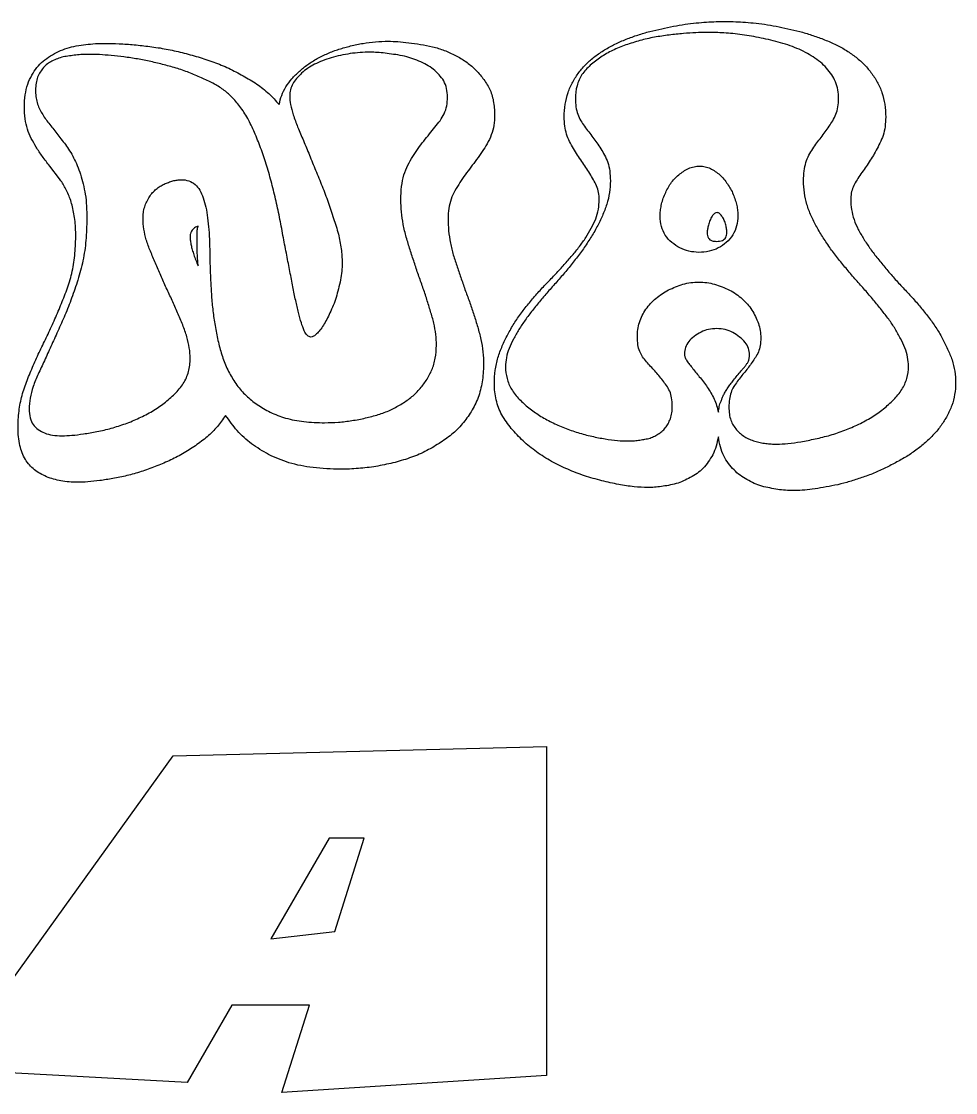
# Model space of a CAD drawing. Extents: x 2 to 748, y 2 to 398.
# Drawn here: x 218.3 to 264.9, y 196.5 to 250 of the extents above; entities that cross this region are included whole.
import ezdxf

# ---------------------------------------------------------------- set-up
doc = ezdxf.new("R2010")
doc.units = 0
doc.layers.add('Capa_1', color=7, linetype='CONTINUOUS')

msp = doc.modelspace()

# ---------------------------------------------------------------- linework, layer by layer
at = {"layer": 'Capa_1', "color": 7}
for p, q in [((220.15244, 242.131307), (219.67662, 242.75706)), ((247.658339, 242.027015), (247.658339, 242.027015)), ((247.10321, 241.088387), (247.10321, 241.088387)), ((221.527032, 240.123684), (221.527032, 240.123684)), ((220.971908, 239.237204), (220.971908, 239.237204)), ((226.681753, 239.211129), (226.681753, 239.211129)), ((252.971668, 239.002545), (252.971668, 239.002545)), ((252.07289, 238.455012), (252.07289, 238.455012)), ((251.359164, 233.396845), (251.359164, 233.396845)), ((214.569543, 197.678015), (225.831019, 213.338039)), ((225.831019, 213.338039), (244.478453, 213.790037)), ((244.478453, 213.790037), (244.478453, 197.380358)), ((244.478453, 213.790037), (244.478453, 213.790037)), ((233.624187, 209.225975), (230.703502, 204.204403)), ((235.365362, 209.225975), (233.624187, 209.225975)), ((233.624187, 209.225975), (233.624187, 209.225975)), ((233.905021, 204.557181), (235.365362, 209.225975)), ((230.703502, 204.204403), (233.905021, 204.557181)), ((228.765745, 200.891599), (226.533104, 197.02758)), ((232.641264, 200.891599), (228.765745, 200.891599)), ((231.25113, 196.525974), (232.641264, 200.891599)), ((226.533104, 197.02758), (214.569543, 197.678015)), ((244.478453, 197.380358), (231.25113, 196.525974))]:
    msp.add_line(p, q, dxfattribs=at)
for points, knots in [([(250.222477, 249.614266), (250.418919, 249.65753), (250.804411, 249.742432), (251.377877, 249.837812), (251.92896, 249.903258), (252.447406, 249.94543), (252.923372, 249.972606), (253.368173, 249.982459), (253.81297, 249.972583), (254.288951, 249.945539), (254.811214, 249.902474), (255.366402, 249.838741), (255.940038, 249.743615), (256.321377, 249.657656), (256.513868, 249.614266)], [0, 0, 0, 0, 0.603372, 1.184044, 1.743152, 2.267767, 2.744298, 3.173208, 3.602117, 4.078648, 4.603264, 5.174047, 5.754719, 6.346591, 6.346591, 6.346591, 6.346591]), ([(245.622875, 243.982493), (245.569499, 244.103628), (245.459819, 244.352543), (245.376542, 244.768652), (245.346601, 245.269848), (245.387455, 245.832519), (245.526624, 246.424568), (245.766542, 246.959692), (246.081649, 247.438635), (246.454209, 247.869577), (246.888012, 248.243627), (247.369778, 248.569716), (247.891793, 248.857977), (248.45128, 249.100491), (249.032619, 249.305607), (249.623358, 249.482257), (250.023116, 249.570339), (250.222477, 249.614266)], [0, 0, 0, 0, 0.396145, 0.814017, 1.264011, 1.900193, 2.499314, 3.079201, 3.64966, 4.213859, 4.782678, 5.362654, 5.956392, 6.569047, 7.189652, 7.805085, 8.417335, 8.417335, 8.417335, 8.417335]), ([(250.592554, 249.301388), (250.347202, 249.267254), (249.857081, 249.199069), (249.13204, 249.033358), (248.660848, 248.881858), (248.424921, 248.806002)], [0, 0, 0, 0, 0.742938, 1.484111, 2.22737, 2.22737, 2.22737, 2.22737]), ([(255.059988, 249.171024), (254.902634, 249.203426), (254.591107, 249.267575), (254.123408, 249.33667), (253.667417, 249.381517), (253.235268, 249.409066), (252.838677, 249.427228), (252.408643, 249.435199), (251.901905, 249.419681), (251.275925, 249.375259), (250.830318, 249.32709), (250.592554, 249.301388)], [0, 0, 0, 0, 0.481894, 0.954049, 1.417495, 1.856093, 2.252998, 2.608452, 3.146142, 3.773263, 4.49066, 4.49066, 4.49066, 4.49066]), ([(257.782723, 248.206321), (257.654889, 248.285139), (257.394227, 248.445856), (256.967896, 248.643808), (256.511994, 248.812203), (256.03618, 248.954027), (255.551376, 249.077595), (255.223853, 249.139868), (255.059988, 249.171024)], [0, 0, 0, 0, 0.450218, 0.918027, 1.407065, 1.907251, 2.406918, 2.90721, 2.90721, 2.90721, 2.90721]), ([(256.513868, 249.614266), (256.713173, 249.570191), (257.112819, 249.481811), (257.704404, 249.307404), (258.090926, 249.164537), (258.284996, 249.092804)], [0, 0, 0, 0, 0.61225, 1.227682, 1.848288, 1.848288, 1.848288, 1.848288]), ([(258.284996, 249.092804), (258.478608, 249.014473), (258.858207, 248.860896), (259.388625, 248.570687), (259.874369, 248.244503), (260.308505, 247.869486), (260.681139, 247.438661), (260.996229, 246.959681), (261.236148, 246.424573), (261.37542, 245.832518), (261.416704, 245.25917), (261.384542, 244.738217), (261.293167, 244.294807), (261.172216, 244.031945), (261.11347, 243.904274)], [0, 0, 0, 0, 0.626127, 1.227593, 1.809995, 2.378814, 2.943013, 3.513473, 4.093366, 4.692489, 5.328671, 5.810657, 6.255887, 6.676359, 6.676359, 6.676359, 6.676359]), ([(219.703053, 248.258468), (219.835343, 248.334615), (220.101356, 248.487733), (220.538579, 248.651459), (220.999201, 248.761294), (221.472541, 248.830161), (221.94907, 248.875032), (222.503181, 248.889838), (223.148165, 248.871189), (223.897693, 248.818241), (224.681101, 248.733011), (225.482683, 248.607681), (226.286478, 248.435425), (226.813756, 248.282856), (227.078258, 248.206321)], [0, 0, 0, 0, 0.457305, 0.919568, 1.39434, 1.875642, 2.353443, 2.829484, 3.537553, 4.288342, 5.083205, 5.90092, 6.721386, 7.547239, 7.547239, 7.547239, 7.547239]), ([(233.026027, 248.128102), (233.199758, 248.216366), (233.549809, 248.39421), (234.108285, 248.603056), (234.49556, 248.703211), (234.691387, 248.753854)], [0, 0, 0, 0, 0.584304, 1.177318, 1.7839, 1.7839, 1.7839, 1.7839]), ([(234.691387, 248.753854), (234.897293, 248.800977), (235.308191, 248.895013), (235.936683, 248.970354), (236.519231, 248.996217), (237.071566, 248.97496), (237.609889, 248.922095), (237.984244, 248.863063), (238.180759, 248.832074)], [0, 0, 0, 0, 0.633307, 1.2638, 1.895841, 2.380785, 2.92081, 3.517542, 3.517542, 3.517542, 3.517542]), ([(238.180759, 248.832074), (238.383537, 248.797201), (238.786765, 248.727856), (239.371178, 248.540178), (239.929731, 248.297265), (240.44861, 247.98535), (240.915827, 247.601005), (241.17149, 247.292433), (241.299998, 247.137329)], [0, 0, 0, 0, 0.616603, 1.226127, 1.8361, 2.440347, 3.037147, 3.640302, 3.640302, 3.640302, 3.640302]), ([(248.424921, 248.806002), (248.204264, 248.719589), (247.772179, 248.550377), (247.17393, 248.210191), (246.825591, 247.928205), (246.653821, 247.789154)], [0, 0, 0, 0, 0.710459, 1.391208, 2.053448, 2.053448, 2.053448, 2.053448]), ([(218.777847, 247.293765), (218.858469, 247.425393), (219.016786, 247.68387), (219.330973, 248.013703), (219.579186, 248.176985), (219.703053, 248.258468)], [0, 0, 0, 0, 0.462336, 0.907889, 1.35173, 1.35173, 1.35173, 1.35173]), ([(220.654696, 248.258468), (220.551426, 248.243605), (220.347952, 248.21432), (220.053868, 248.127256), (219.872413, 248.040697), (219.782357, 247.997738)], [0, 0, 0, 0, 0.312781, 0.616271, 0.9153, 0.9153, 0.9153, 0.9153]), ([(225.386464, 247.815227), (225.163679, 247.870278), (224.72009, 247.979892), (224.049494, 248.109199), (223.388858, 248.208897), (222.757804, 248.280541), (222.175871, 248.325183), (221.696436, 248.340739), (221.3024, 248.330922), (220.975714, 248.305828), (220.761264, 248.27419), (220.654696, 248.258468)], [0, 0, 0, 0, 0.688368, 1.370612, 2.047918, 2.692302, 3.275482, 3.798498, 4.13051, 4.457575, 4.780661, 4.780661, 4.780661, 4.780661]), ([(227.078258, 248.206321), (227.33911, 248.125439), (227.858476, 247.964398), (228.610765, 247.650523), (229.08727, 247.395189), (229.325203, 247.267693)], [0, 0, 0, 0, 0.819045, 1.63075, 2.440278, 2.440278, 2.440278, 2.440278]), ([(231.122731, 245.833676), (231.159996, 245.987279), (231.234734, 246.295341), (231.455137, 246.727242), (231.756554, 247.129798), (232.129095, 247.499119), (232.552849, 247.843086), (232.866904, 248.032255), (233.026027, 248.128102)], [0, 0, 0, 0, 0.472837, 0.948316, 1.442065, 1.976269, 2.518279, 3.074949, 3.074949, 3.074949, 3.074949]), ([(236.832592, 248.336688), (236.691781, 248.357356), (236.422574, 248.396871), (236.03433, 248.432177), (235.618547, 248.446087), (235.166961, 248.429384), (234.672217, 248.377837), (234.192164, 248.29129), (233.732888, 248.172929), (233.298396, 248.027616), (233.027002, 247.902621), (232.893859, 247.841299)], [0, 0, 0, 0, 0.426905, 0.816165, 1.168811, 1.674307, 2.1705, 2.65997, 3.136154, 3.592494, 4.031979, 4.031979, 4.031979, 4.031979]), ([(238.101447, 247.997738), (237.969331, 248.051799), (237.702064, 248.161163), (237.27581, 248.273824), (236.981928, 248.315507), (236.832592, 248.336688)], [0, 0, 0, 0, 0.427947, 0.865729, 1.318015, 1.318015, 1.318015, 1.318015]), ([(258.707929, 247.31984), (258.625992, 247.432602), (258.460245, 247.660703), (258.146308, 247.958936), (257.905611, 248.122708), (257.782723, 248.206321)], [0, 0, 0, 0, 0.417573, 0.844689, 1.290219, 1.290219, 1.290219, 1.290219]), ([(219.782357, 247.997738), (219.703937, 247.953474), (219.548046, 247.865481), (219.349303, 247.677842), (219.250755, 247.526779), (219.2008, 247.450204)], [0, 0, 0, 0, 0.269512, 0.535762, 0.80947, 0.80947, 0.80947, 0.80947]), ([(227.316194, 247.137329), (227.112655, 247.226888), (226.70105, 247.407995), (226.055827, 247.633662), (225.61146, 247.754197), (225.386464, 247.815227)], [0, 0, 0, 0, 0.66695, 1.348729, 2.047989, 2.047989, 2.047989, 2.047989]), ([(232.893859, 247.841299), (232.776549, 247.77566), (232.54847, 247.648042), (232.243725, 247.412367), (232.07681, 247.227734), (231.995081, 247.137329)], [0, 0, 0, 0, 0.403027, 0.783578, 1.148687, 1.148687, 1.148687, 1.148687]), ([(239.105966, 247.31984), (239.01294, 247.413929), (238.825079, 247.603935), (238.483518, 247.832168), (238.230642, 247.941751), (238.101447, 247.997738)], [0, 0, 0, 0, 0.39625, 0.800203, 1.222168, 1.222168, 1.222168, 1.222168]), ([(246.653821, 247.789154), (246.50568, 247.642797), (246.212063, 247.352715), (245.962008, 246.76093), (245.898339, 246.200777), (245.931545, 245.720439), (246.013783, 245.34618), (246.124515, 245.129891), (246.178004, 245.025412)], [0, 0, 0, 0, 0.619635, 1.228125, 1.882245, 2.294667, 2.670175, 3.021062, 3.021062, 3.021062, 3.021062]), ([(218.751414, 244.138932), (218.681932, 244.291412), (218.53845, 244.606288), (218.43117, 245.138242), (218.395214, 245.715975), (218.432002, 246.296748), (218.543757, 246.841513), (218.702674, 247.148534), (218.777847, 247.293765)], [0, 0, 0, 0, 0.501298, 1.035192, 1.615849, 2.234279, 2.778593, 3.267197, 3.267197, 3.267197, 3.267197]), ([(219.2008, 247.450204), (219.152619, 247.368962), (219.052171, 247.199586), (218.978264, 246.894184), (218.955605, 246.566839), (218.975413, 246.237489), (219.035265, 245.929341), (219.141834, 245.649199), (219.281444, 245.38981), (219.439549, 245.136414), (219.624873, 244.891119), (219.823911, 244.643168), (220.026084, 244.382016), (220.162329, 244.203703), (220.231744, 244.112857)], [0, 0, 0, 0, 0.282031, 0.587983, 0.930849, 1.264638, 1.575013, 1.868802, 2.15989, 2.457682, 2.763947, 3.081435, 3.411667, 3.754662, 3.754662, 3.754662, 3.754662]), ([(228.796502, 246.172626), (228.662852, 246.297521), (228.38554, 246.556669), (227.883028, 246.877296), (227.510356, 247.048258), (227.316194, 247.137329)], [0, 0, 0, 0, 0.547916, 1.136885, 1.777491, 1.777491, 1.777491, 1.777491]), ([(229.325203, 247.267693), (229.555929, 247.135303), (230.008418, 246.875665), (230.616344, 246.394456), (230.955253, 246.019143), (231.122731, 245.833676)], [0, 0, 0, 0, 0.797463, 1.563949, 2.312752, 2.312752, 2.312752, 2.312752]), ([(231.995081, 247.137329), (231.926569, 247.049529), (231.79277, 246.878061), (231.676169, 246.571044), (231.636279, 246.218671), (231.692995, 245.797149), (231.83009, 245.282428), (231.970548, 244.914987), (232.047937, 244.712537)], [0, 0, 0, 0, 0.332576, 0.649496, 0.970445, 1.387053, 1.916582, 2.566329, 2.566329, 2.566329, 2.566329]), ([(239.158822, 245.025412), (239.233194, 245.139352), (239.382616, 245.36827), (239.503126, 245.772649), (239.542637, 246.200799), (239.501717, 246.625509), (239.363647, 247.019935), (239.191097, 247.22076), (239.105966, 247.31984)], [0, 0, 0, 0, 0.406383, 0.816473, 1.250079, 1.690044, 2.089465, 2.478431, 2.478431, 2.478431, 2.478431]), ([(241.299998, 247.137329), (241.417416, 246.970456), (241.658037, 246.628488), (241.842976, 245.994582), (241.898081, 245.373531), (241.85583, 244.8007), (241.736452, 244.311536), (241.585941, 244.021627), (241.511479, 243.878201)], [0, 0, 0, 0, 0.608529, 1.247042, 1.951089, 2.47128, 2.964948, 3.448308, 3.448308, 3.448308, 3.448308]), ([(258.760813, 245.025412), (258.819557, 245.12956), (258.940399, 245.343801), (259.031983, 245.719477), (259.062725, 246.13216), (259.028147, 246.557762), (258.918165, 246.970016), (258.777193, 247.204587), (258.707929, 247.31984)], [0, 0, 0, 0, 0.357274, 0.734944, 1.147585, 1.595355, 2.011229, 2.412932, 2.412932, 2.412932, 2.412932]), ([(229.933188, 244.347515), (229.82583, 244.587549), (229.620907, 245.04572), (229.244541, 245.664672), (228.941389, 246.008364), (228.796502, 246.172626)], [0, 0, 0, 0, 0.788655, 1.505368, 2.161501, 2.161501, 2.161501, 2.161501]), ([(238.339356, 244.008565), (238.436424, 244.127227), (238.625369, 244.358202), (238.898648, 244.697067), (239.073794, 244.918105), (239.158822, 245.025412)], [0, 0, 0, 0, 0.459919, 0.895235, 1.305967, 1.305967, 1.305967, 1.305967]), ([(246.178004, 245.025412), (246.243339, 244.932524), (246.374667, 244.745813), (246.577391, 244.467692), (246.716223, 244.283592), (246.785989, 244.191076)], [0, 0, 0, 0, 0.34069, 0.684809, 1.032424, 1.032424, 1.032424, 1.032424]), ([(258.179256, 244.191076), (258.248301, 244.283403), (258.385023, 244.46623), (258.579126, 244.74439), (258.700647, 244.932352), (258.760813, 245.025412)], [0, 0, 0, 0, 0.345854, 0.68486, 1.017292, 1.017292, 1.017292, 1.017292]), ([(231.334211, 239.185056), (231.279213, 239.490556), (231.169615, 240.099342), (230.973956, 241.003213), (230.759876, 241.891184), (230.518699, 242.750457), (230.248281, 243.569682), (230.036819, 244.091694), (229.933188, 244.347515)], [0, 0, 0, 0, 0.931168, 1.855587, 2.773955, 3.671021, 4.532432, 5.360292, 5.360292, 5.360292, 5.360292]), ([(232.047937, 244.712537), (232.144179, 244.485729), (232.342125, 244.019241), (232.641506, 243.297778), (232.843219, 242.802563), (232.946715, 242.548476)], [0, 0, 0, 0, 0.739147, 1.520241, 2.343309, 2.343309, 2.343309, 2.343309]), ([(219.67662, 242.75706), (219.5504, 242.918817), (219.310505, 243.226257), (218.997951, 243.686201), (218.830478, 243.993742), (218.751414, 244.138932)], [0, 0, 0, 0, 0.615505, 1.16984, 1.665577, 1.665577, 1.665577, 1.665577]), ([(220.231744, 244.112857), (220.307814, 244.021412), (220.464439, 243.83313), (220.67391, 243.51729), (220.875813, 243.168846), (221.058682, 242.77816), (221.217577, 242.341835), (221.299472, 242.031633), (221.341991, 241.870579)], [0, 0, 0, 0, 0.356617, 0.734259, 1.135188, 1.563977, 2.026567, 2.526088, 2.526088, 2.526088, 2.526088]), ([(237.546318, 242.809207), (237.628879, 242.955019), (237.790166, 243.23987), (238.054102, 243.641334), (238.245744, 243.88805), (238.339356, 244.008565)], [0, 0, 0, 0, 0.50263, 0.981909, 1.439589, 1.439589, 1.439589, 1.439589]), ([(241.511479, 243.878201), (241.427298, 243.745254), (241.258043, 243.477949), (240.984483, 243.086598), (240.789886, 242.832643), (240.692013, 242.704915)], [0, 0, 0, 0, 0.472035, 0.949078, 1.431789, 1.431789, 1.431789, 1.431789]), ([(246.23086, 242.991718), (246.160723, 243.097538), (246.019225, 243.311024), (245.816608, 243.641557), (245.687834, 243.868176), (245.622875, 243.982493)], [0, 0, 0, 0, 0.380841, 0.768323, 1.162763, 1.162763, 1.162763, 1.162763]), ([(246.785989, 244.191076), (246.855751, 244.101203), (246.997767, 243.918246), (247.191505, 243.621529), (247.308131, 243.411562), (247.367547, 243.304593)], [0, 0, 0, 0, 0.341219, 0.694625, 1.061656, 1.061656, 1.061656, 1.061656]), ([(257.571242, 243.304593), (257.635843, 243.41144), (257.762246, 243.620506), (257.96465, 243.916914), (258.10877, 244.101029), (258.179256, 244.191076)], [0, 0, 0, 0, 0.374541, 0.73286, 1.075858, 1.075858, 1.075858, 1.075858]), ([(261.11347, 243.904274), (261.053876, 243.784923), (260.936133, 243.549113), (260.74234, 243.209432), (260.601521, 242.993944), (260.531913, 242.887426)], [0, 0, 0, 0, 0.400166, 0.790634, 1.172312, 1.172312, 1.172312, 1.172312]), ([(247.367547, 243.304593), (247.426382, 243.185777), (247.550021, 242.936092), (247.641535, 242.499554), (247.652525, 242.190516), (247.658339, 242.027015)], [0, 0, 0, 0, 0.396526, 0.833278, 1.323937, 1.323937, 1.323937, 1.323937]), ([(257.676982, 240.280123), (257.602762, 240.466619), (257.455055, 240.837765), (257.334668, 241.427687), (257.295536, 241.990245), (257.32439, 242.498772), (257.404124, 242.933767), (257.517556, 243.185467), (257.571242, 243.304593)], [0, 0, 0, 0, 0.601165, 1.196386, 1.797473, 2.287947, 2.722827, 3.113595, 3.113595, 3.113595, 3.113595]), ([(237.467006, 239.211129), (237.414141, 239.422775), (237.3102, 239.83891), (237.223645, 240.467748), (237.191492, 241.102115), (237.225525, 241.720386), (237.329545, 242.305187), (237.476558, 242.647007), (237.546318, 242.809207)], [0, 0, 0, 0, 0.654041, 1.285967, 1.900833, 2.556668, 3.1416, 3.669801, 3.669801, 3.669801, 3.669801]), ([(240.692013, 242.704915), (240.598929, 242.581111), (240.411273, 242.331527), (240.146877, 241.93982), (239.982083, 241.668473), (239.898975, 241.531629)], [0, 0, 0, 0, 0.464634, 0.936687, 1.416962, 1.416962, 1.416962, 1.416962]), ([(246.812417, 242.079162), (246.752465, 242.182934), (246.63236, 242.390822), (246.438299, 242.695246), (246.300112, 242.892742), (246.23086, 242.991718)], [0, 0, 0, 0, 0.35951, 0.720214, 1.082582, 1.082582, 1.082582, 1.082582]), ([(251.30628, 242.496329), (251.389542, 242.54852), (251.554058, 242.651643), (251.835128, 242.73788), (252.11988, 242.766673), (252.399152, 242.73821), (252.662921, 242.651053), (252.815079, 242.548442), (252.892355, 242.496329)], [0, 0, 0, 0, 0.29373, 0.580378, 0.872598, 1.147292, 1.417203, 1.695742, 1.695742, 1.695742, 1.695742]), ([(260.531913, 242.887426), (260.462136, 242.789113), (260.323229, 242.5934), (260.120508, 242.297893), (259.989252, 242.099621), (259.923928, 242.000943)], [0, 0, 0, 0, 0.361672, 0.719985, 1.075007, 1.075007, 1.075007, 1.075007]), ([(232.946715, 242.548476), (233.056029, 242.286467), (233.274938, 241.76177), (233.574648, 240.961674), (233.755106, 240.420714), (233.845493, 240.149759)], [0, 0, 0, 0, 0.851652, 1.705509, 2.562367, 2.562367, 2.562367, 2.562367]), ([(250.671866, 241.896651), (250.732626, 241.974562), (250.853084, 242.129023), (251.066614, 242.331315), (251.226431, 242.441352), (251.30628, 242.496329)], [0, 0, 0, 0, 0.296162, 0.587156, 0.877715, 0.877715, 0.877715, 0.877715]), ([(252.892355, 242.496329), (252.97162, 242.440797), (253.130396, 242.32956), (253.335847, 242.117205), (253.445021, 241.95352), (253.500341, 241.870579)], [0, 0, 0, 0, 0.289918, 0.580742, 0.879486, 0.879486, 0.879486, 0.879486]), ([(220.575392, 241.401262), (220.533594, 241.490735), (220.45211, 241.665158), (220.311441, 241.909994), (220.204579, 242.058734), (220.15244, 242.131307)], [0, 0, 0, 0, 0.296205, 0.577443, 0.845403, 0.845403, 0.845403, 0.845403]), ([(221.341991, 241.870579), (221.379452, 241.698273), (221.458407, 241.335117), (221.515895, 240.749722), (221.5232, 240.339119), (221.527032, 240.123684)], [0, 0, 0, 0, 0.528656, 1.114212, 1.760571, 1.760571, 1.760571, 1.760571]), ([(224.514128, 240.984096), (224.556781, 241.066642), (224.639589, 241.226899), (224.800483, 241.438111), (224.983959, 241.61248), (225.181588, 241.753132), (225.384646, 241.869471), (225.527593, 241.922634), (225.597939, 241.948796)], [0, 0, 0, 0, 0.278339, 0.540376, 0.792121, 1.034766, 1.266795, 1.49162, 1.49162, 1.49162, 1.49162]), ([(225.597939, 241.948796), (225.671824, 241.974673), (225.813681, 242.024357), (226.026936, 242.068396), (226.294947, 242.088536), (226.612749, 242.047654), (226.947456, 241.863122), (227.180841, 241.549797), (227.345562, 241.157524), (227.478938, 240.69306), (227.528018, 240.35533), (227.554103, 240.175832)], [0, 0, 0, 0, 0.23468, 0.450575, 0.650826, 1.039932, 1.393945, 1.765113, 2.187595, 2.666807, 3.210432, 3.210432, 3.210432, 3.210432]), ([(247.10321, 241.088387), (247.097071, 241.206767), (247.084979, 241.439951), (246.986217, 241.778973), (246.870506, 241.97883), (246.812417, 242.079162)], [0, 0, 0, 0, 0.354908, 0.699097, 1.046082, 1.046082, 1.046082, 1.046082]), ([(247.658339, 242.027015), (247.649552, 241.830364), (247.631868, 241.434604), (247.496038, 240.844508), (247.340738, 240.470311), (247.261806, 240.280123)], [0, 0, 0, 0, 0.58974, 1.18685, 1.80401, 1.80401, 1.80401, 1.80401]), ([(250.275333, 241.088387), (250.31208, 241.184579), (250.384535, 241.374242), (250.516741, 241.645011), (250.620561, 241.813424), (250.671866, 241.896651)], [0, 0, 0, 0, 0.308836, 0.608934, 0.902128, 0.902128, 0.902128, 0.902128]), ([(253.500341, 241.870579), (253.556144, 241.787763), (253.667886, 241.621928), (253.80094, 241.350091), (253.864735, 241.158723), (253.896874, 241.062315)], [0, 0, 0, 0, 0.299365, 0.599463, 0.904138, 0.904138, 0.904138, 0.904138]), ([(259.923928, 242.000943), (259.871023, 241.907121), (259.766121, 241.721087), (259.67831, 241.409439), (259.647295, 241.028343), (259.689143, 240.582744), (259.810428, 240.079571), (259.955635, 239.763415), (260.029668, 239.602226)], [0, 0, 0, 0, 0.322222, 0.638914, 0.96182, 1.464685, 1.975203, 2.506219, 2.506219, 2.506219, 2.506219]), ([(220.866171, 240.462634), (220.841434, 240.578903), (220.793973, 240.801977), (220.698663, 241.116944), (220.615299, 241.30922), (220.575392, 241.401262)], [0, 0, 0, 0, 0.356571, 0.684116, 0.984895, 0.984895, 0.984895, 0.984895]), ([(239.898975, 241.531629), (239.829814, 241.393771), (239.689508, 241.1141), (239.578657, 240.643192), (239.543546, 240.110388), (239.576351, 239.53103), (239.66014, 238.918789), (239.766511, 238.522679), (239.819691, 238.324645)], [0, 0, 0, 0, 0.461415, 0.936068, 1.438701, 2.059356, 2.674077, 3.288667, 3.288667, 3.288667, 3.288667]), ([(246.706677, 239.65437), (246.785412, 239.809427), (246.939086, 240.112064), (247.076607, 240.598899), (247.094404, 240.926352), (247.10321, 241.088387)], [0, 0, 0, 0, 0.52107, 1.017014, 1.502816, 1.502816, 1.502816, 1.502816]), ([(252.07289, 238.455012), (251.907856, 238.464984), (251.582744, 238.484629), (251.11984, 238.661107), (250.713565, 238.933962), (250.381777, 239.297583), (250.180666, 239.754224), (250.13307, 240.173931), (250.153993, 240.525835), (250.197826, 240.805541), (250.24899, 240.992252), (250.275333, 241.088387)], [0, 0, 0, 0, 0.493591, 0.972358, 1.464724, 1.952194, 2.428023, 2.936227, 3.203155, 3.484735, 3.783596, 3.783596, 3.783596, 3.783596]), ([(225.492202, 236.682045), (225.399676, 236.888478), (225.216715, 237.296678), (224.954015, 237.905827), (224.699135, 238.493014), (224.486941, 239.05894), (224.360631, 239.601999), (224.31908, 240.060617), (224.341766, 240.432432), (224.399863, 240.724591), (224.476749, 240.899204), (224.514128, 240.984096)], [0, 0, 0, 0, 0.678658, 1.341977, 1.990015, 2.599356, 3.152139, 3.657892, 3.974335, 4.267696, 4.545268, 4.545268, 4.545268, 4.545268]), ([(253.896874, 241.062315), (253.923187, 240.971996), (253.97417, 240.797001), (254.018289, 240.53463), (254.039269, 240.193236), (253.990658, 239.775692), (253.789187, 239.31228), (253.464445, 238.937508), (253.057402, 238.65676), (252.583298, 238.483173), (252.246683, 238.464601), (252.07289, 238.455012)], [0, 0, 0, 0, 0.282044, 0.546471, 0.796046, 1.307123, 1.790902, 2.289311, 2.774397, 3.261443, 3.781305, 3.781305, 3.781305, 3.781305]), ([(220.971908, 239.237204), (220.969705, 239.386926), (220.965491, 239.673306), (220.932495, 240.083182), (220.887563, 240.340247), (220.866171, 240.462634)], [0, 0, 0, 0, 0.449188, 0.859183, 1.231762, 1.231762, 1.231762, 1.231762]), ([(221.527032, 240.123684), (221.517419, 239.766945), (221.498574, 239.067581), (221.351203, 238.04297), (221.167886, 237.393065), (221.077646, 237.073142)], [0, 0, 0, 0, 1.070159, 2.097981, 3.094463, 3.094463, 3.094463, 3.094463]), ([(227.554103, 240.175832), (227.575479, 239.980925), (227.620265, 239.572566), (227.653348, 238.928565), (227.657599, 238.480149), (227.659815, 238.246429)], [0, 0, 0, 0, 0.588134, 1.232233, 1.933405, 1.933405, 1.933405, 1.933405]), ([(233.845493, 240.149759), (233.929591, 239.891561), (234.091394, 239.394793), (234.232758, 238.650883), (234.279658, 238.025651), (234.25382, 237.504896), (234.192732, 237.068246), (234.120354, 236.778057), (234.083402, 236.629901)], [0, 0, 0, 0, 0.81395, 1.56602, 2.265777, 2.689239, 3.128145, 3.585975, 3.585975, 3.585975, 3.585975]), ([(247.261806, 240.280123), (247.174443, 240.09429), (246.997305, 239.717491), (246.676677, 239.169822), (246.311595, 238.630071), (245.911083, 238.097181), (245.489147, 237.565732), (245.191355, 237.220837), (245.041317, 237.047067)], [0, 0, 0, 0, 0.615782, 1.248566, 1.901351, 2.569783, 3.247979, 3.93665, 3.93665, 3.93665, 3.93665]), ([(252.628019, 240.045465), (252.602072, 239.969612), (252.554027, 239.829163), (252.508361, 239.628373), (252.490911, 239.45051), (252.503464, 239.2982), (252.543644, 239.166794), (252.601125, 239.108186), (252.628019, 239.080765)], [0, 0, 0, 0, 0.240358, 0.44505, 0.616602, 0.773729, 0.903137, 1.016922, 1.016922, 1.016922, 1.016922]), ([(253.18312, 240.306195), (253.165986, 240.331556), (253.134714, 240.377844), (253.069789, 240.426078), (252.973583, 240.446081), (252.843319, 240.396824), (252.719054, 240.249169), (252.661307, 240.119952), (252.628019, 240.045465)], [0, 0, 0, 0, 0.091426, 0.166872, 0.235962, 0.377889, 0.557368, 0.801632, 0.801632, 0.801632, 0.801632]), ([(252.971668, 239.002545), (253.068097, 239.007519), (253.240517, 239.016413), (253.44971, 239.194184), (253.477708, 239.387403), (253.471483, 239.525055), (253.462393, 239.612199), (253.446815, 239.713647), (253.426523, 239.824922), (253.391391, 239.938886), (253.358232, 240.010071), (253.341744, 240.045465)], [0, 0, 0, 0, 0.283338, 0.506625, 0.759114, 0.834494, 0.921849, 1.021436, 1.142514, 1.260867, 1.377906, 1.377906, 1.377906, 1.377906]), ([(253.341744, 240.045465), (253.329017, 240.078728), (253.30416, 240.143693), (253.250876, 240.232315), (253.205518, 240.281773), (253.18312, 240.306195)], [0, 0, 0, 0, 0.106741, 0.208471, 0.307715, 0.307715, 0.307715, 0.307715]), ([(258.655073, 238.637523), (258.530582, 238.816697), (258.284867, 239.170341), (257.957282, 239.718733), (257.769677, 240.094473), (257.676982, 240.280123)], [0, 0, 0, 0, 0.65443, 1.291681, 1.914052, 1.914052, 1.914052, 1.914052]), ([(226.813927, 239.602226), (226.786997, 239.573817), (226.728123, 239.51171), (226.688387, 239.370873), (226.68412, 239.268137), (226.681753, 239.211129)], [0, 0, 0, 0, 0.116006, 0.253616, 0.425169, 0.425169, 0.425169, 0.425169]), ([(227.078258, 239.758662), (227.048373, 239.750291), (226.985498, 239.732678), (226.896182, 239.677417), (226.842456, 239.628305), (226.813927, 239.602226)], [0, 0, 0, 0, 0.092747, 0.195132, 0.311052, 0.311052, 0.311052, 0.311052]), ([(227.025402, 238.585376), (227.025377, 238.663598), (227.02533, 238.814248), (227.025656, 239.031486), (227.024449, 239.251821), (227.029305, 239.457272), (227.038754, 239.633917), (227.067322, 239.724131), (227.078258, 239.758662)], [0, 0, 0, 0, 0.234657, 0.451933, 0.651828, 0.895246, 1.069956, 1.178303, 1.178303, 1.178303, 1.178303]), ([(242.265699, 233.787939), (242.352687, 233.977804), (242.527575, 234.359525), (242.848314, 234.907694), (243.213374, 235.436311), (243.613852, 235.946304), (244.035964, 236.443307), (244.48328, 236.915639), (244.930345, 237.375972), (245.352239, 237.83778), (245.752914, 238.289455), (246.118368, 238.739209), (246.439009, 239.190773), (246.618877, 239.502302), (246.706677, 239.65437)], [0, 0, 0, 0, 0.626216, 1.259001, 1.902203, 2.552199, 3.203579, 3.857649, 4.503298, 5.128647, 5.733984, 6.314406, 6.866553, 7.393107, 7.393107, 7.393107, 7.393107]), ([(260.029668, 239.602226), (260.122594, 239.438751), (260.312047, 239.105466), (260.640877, 238.619179), (261.008472, 238.134208), (261.408577, 237.649993), (261.830834, 237.162349), (262.126818, 236.843421), (262.276585, 236.682045)], [0, 0, 0, 0, 0.563951, 1.149753, 1.759399, 2.389031, 3.033827, 3.694274, 3.694274, 3.694274, 3.694274]), ([(220.522522, 236.577753), (220.612843, 236.852013), (220.797003, 237.411216), (220.943838, 238.306972), (220.962395, 238.921938), (220.971908, 239.237204)], [0, 0, 0, 0, 0.86534, 1.76439, 2.710133, 2.710133, 2.710133, 2.710133]), ([(226.681753, 239.211129), (226.684327, 239.149192), (226.689834, 239.016731), (226.72814, 238.807497), (226.787475, 238.576665), (226.867624, 238.325827), (226.964417, 238.056144), (227.039366, 237.872438), (227.078258, 237.777112)], [0, 0, 0, 0, 0.18578, 0.397321, 0.63641, 0.900631, 1.186956, 1.495786, 1.495786, 1.495786, 1.495786]), ([(233.660441, 235.430542), (233.608187, 235.320608), (233.508398, 235.110666), (233.340539, 234.822789), (233.172152, 234.580346), (233.010425, 234.392131), (232.862074, 234.269649), (232.691568, 234.207459), (232.495535, 234.318314), (232.352483, 234.581973), (232.215448, 234.969452), (232.082862, 235.47469), (231.941356, 236.074426), (231.804316, 236.757617), (231.659885, 237.512633), (231.500806, 238.329506), (231.390998, 238.893425), (231.334211, 239.185056)], [0, 0, 0, 0, 0.36505, 0.697141, 0.998248, 1.250214, 1.437842, 1.57528, 1.762731, 2.045962, 2.463722, 2.995521, 3.611552, 4.312467, 5.085556, 5.917765, 6.809092, 6.809092, 6.809092, 6.809092]), ([(238.075019, 237.333873), (238.005151, 237.54234), (237.86561, 237.958694), (237.662915, 238.584472), (237.532249, 239.002432), (237.467006, 239.211129)], [0, 0, 0, 0, 0.659588, 1.317342, 1.973311, 1.973311, 1.973311, 1.973311]), ([(252.628019, 239.080765), (252.663817, 239.065114), (252.735547, 239.033752), (252.851978, 239.007521), (252.931409, 239.004219), (252.971668, 239.002545)], [0, 0, 0, 0, 0.117037, 0.234516, 0.355258, 0.355258, 0.355258, 0.355258]), ([(227.078258, 237.777112), (227.072458, 237.872718), (227.061209, 238.058157), (227.043658, 238.327586), (227.031351, 238.501368), (227.025402, 238.585376)], [0, 0, 0, 0, 0.287344, 0.557341, 0.809995, 0.809995, 0.809995, 0.809995]), ([(259.923928, 237.073142), (259.774191, 237.24618), (259.478, 237.588464), (259.054548, 238.109945), (258.787255, 238.462952), (258.655073, 238.637523)], [0, 0, 0, 0, 0.686467, 1.35789, 2.014765, 2.014765, 2.014765, 2.014765]), ([(227.659815, 238.246429), (227.666897, 238.001123), (227.681177, 237.506499), (227.716598, 236.758968), (227.749148, 236.257109), (227.765555, 236.004148)], [0, 0, 0, 0, 0.736214, 1.484471, 2.24494, 2.24494, 2.24494, 2.24494]), ([(239.819691, 238.324645), (239.88505, 238.126605), (240.016535, 237.728196), (240.21924, 237.128516), (240.35793, 236.727353), (240.427676, 236.525609)], [0, 0, 0, 0, 0.625637, 1.258635, 1.899016, 1.899016, 1.899016, 1.899016]), ([(238.683005, 235.508759), (238.622162, 235.70795), (238.498879, 236.111569), (238.295862, 236.72001), (238.149261, 237.127506), (238.075019, 237.333873)], [0, 0, 0, 0, 0.624811, 1.26605, 1.923983, 1.923983, 1.923983, 1.923983]), ([(221.077646, 237.073142), (220.976274, 236.772939), (220.777299, 236.183691), (220.443332, 235.330448), (220.194982, 234.785401), (220.073136, 234.517987)], [0, 0, 0, 0, 0.950508, 1.86568, 2.747165, 2.747165, 2.747165, 2.747165]), ([(245.041317, 237.047067), (244.891724, 236.880689), (244.596952, 236.552842), (244.174728, 236.056633), (243.774693, 235.57034), (243.40987, 235.089119), (243.089376, 234.611606), (242.908748, 234.285581), (242.820828, 234.126889)], [0, 0, 0, 0, 0.671193, 1.322573, 1.954447, 2.560012, 3.133695, 3.677754, 3.677754, 3.677754, 3.677754]), ([(250.909775, 236.734192), (251.033993, 236.781278), (251.28168, 236.875164), (251.67409, 236.951274), (252.07289, 236.977692), (252.471689, 236.951274), (252.864099, 236.875164), (253.111786, 236.781278), (253.236004, 236.734192)], [0, 0, 0, 0, 0.39792, 0.793437, 1.193737, 1.594038, 1.989555, 2.387475, 2.387475, 2.387475, 2.387475]), ([(261.192783, 235.586978), (261.060364, 235.750779), (260.791438, 236.083438), (260.368051, 236.578723), (260.07344, 236.906698), (259.923928, 237.073142)], [0, 0, 0, 0, 0.631874, 1.283255, 1.954449, 1.954449, 1.954449, 1.954449]), ([(219.544449, 234.283328), (219.660261, 234.533832), (219.892375, 235.035894), (220.218454, 235.801055), (220.421004, 236.318439), (220.522522, 236.577753)], [0, 0, 0, 0, 0.827909, 1.659308, 2.494714, 2.494714, 2.494714, 2.494714]), ([(225.915154, 231.389223), (226.068048, 231.555412), (226.367158, 231.88053), (226.628535, 232.501958), (226.70191, 233.114804), (226.6503, 233.700995), (226.524117, 234.261455), (226.312725, 234.844665), (226.055526, 235.446306), (225.784087, 236.064307), (225.590094, 236.47487), (225.492202, 236.682045)], [0, 0, 0, 0, 0.673277, 1.317144, 1.983131, 2.50621, 3.075949, 3.70168, 4.364209, 5.039027, 5.726414, 5.726414, 5.726414, 5.726414]), ([(234.083402, 236.629901), (234.046137, 236.48837), (233.972886, 236.210165), (233.832298, 235.808749), (233.717131, 235.555301), (233.660441, 235.430542)], [0, 0, 0, 0, 0.438975, 0.862893, 1.273858, 1.273858, 1.273858, 1.273858]), ([(240.427676, 236.525609), (240.502268, 236.328072), (240.6514, 235.93313), (240.854182, 235.333108), (240.975165, 234.928762), (241.035662, 234.72657)], [0, 0, 0, 0, 0.633425, 1.266423, 1.89954, 1.89954, 1.89954, 1.89954]), ([(249.931684, 236.160587), (250.032981, 236.238036), (250.234416, 236.392048), (250.562623, 236.584788), (250.794096, 236.684407), (250.909775, 236.734192)], [0, 0, 0, 0, 0.382328, 0.760288, 1.137874, 1.137874, 1.137874, 1.137874]), ([(253.236004, 236.734192), (253.360821, 236.684304), (253.606441, 236.586131), (253.945955, 236.384809), (254.142826, 236.217525), (254.240523, 236.134512)], [0, 0, 0, 0, 0.402926, 0.792893, 1.177048, 1.177048, 1.177048, 1.177048]), ([(262.276585, 236.682045), (262.426752, 236.524912), (262.725439, 236.212372), (263.147292, 235.724011), (263.548492, 235.228383), (263.914245, 234.716795), (264.234985, 234.185989), (264.410054, 233.815606), (264.497074, 233.631503)], [0, 0, 0, 0, 0.651954, 1.29675, 1.935382, 2.564333, 3.182138, 3.792719, 3.792719, 3.792719, 3.792719]), ([(227.765555, 236.004148), (227.792334, 235.755618), (227.845864, 235.258809), (227.972838, 234.51977), (228.124453, 233.790066), (228.333285, 233.086092), (228.622268, 232.425714), (228.880054, 232.029226), (229.007982, 231.832464)], [0, 0, 0, 0, 0.749726, 1.498692, 2.248603, 2.984501, 3.698241, 4.401382, 4.401382, 4.401382, 4.401382]), ([(249.244387, 235.300176), (249.306426, 235.407093), (249.429924, 235.61993), (249.661306, 235.909709), (249.84138, 236.076796), (249.931684, 236.160587)], [0, 0, 0, 0, 0.370534, 0.737608, 1.106866, 1.106866, 1.106866, 1.106866]), ([(254.240523, 236.134512), (254.330295, 236.05011), (254.509684, 235.881451), (254.732706, 235.581552), (254.844785, 235.359916), (254.901364, 235.248031)], [0, 0, 0, 0, 0.3692, 0.737764, 1.11349, 1.11349, 1.11349, 1.11349]), ([(238.471524, 232.067123), (238.572669, 232.23627), (238.777883, 232.579455), (238.939453, 233.179516), (238.98809, 233.780723), (238.950097, 234.370814), (238.854075, 234.939508), (238.741024, 235.315695), (238.683005, 235.508759)], [0, 0, 0, 0, 0.588866, 1.194752, 1.843189, 2.391674, 2.964843, 3.56913, 3.56913, 3.56913, 3.56913]), ([(249.270843, 233.240406), (249.217193, 233.32912), (249.104271, 233.515843), (249.023521, 233.857903), (248.99753, 234.226211), (249.023877, 234.602753), (249.100871, 234.964631), (249.196603, 235.188455), (249.244387, 235.300176)], [0, 0, 0, 0, 0.309399, 0.651212, 1.04052, 1.415168, 1.780218, 2.144025, 2.144025, 2.144025, 2.144025]), ([(254.901364, 235.248031), (254.954393, 235.136584), (255.060117, 234.914394), (255.146367, 234.551471), (255.175192, 234.178964), (255.148461, 233.818096), (255.066698, 233.485179), (254.954929, 233.302083), (254.901364, 233.214334)], [0, 0, 0, 0, 0.369402, 0.736468, 1.111334, 1.4862, 1.819624, 2.126476, 2.126476, 2.126476, 2.126476]), ([(262.144417, 234.152964), (262.05682, 234.315667), (261.878539, 234.64681), (261.558966, 235.125752), (261.31641, 235.431263), (261.192783, 235.586978)], [0, 0, 0, 0, 0.554146, 1.127829, 1.724175, 1.724175, 1.724175, 1.724175]), ([(241.035662, 234.72657), (241.094049, 234.522894), (241.210654, 234.116133), (241.304337, 233.485894), (241.341939, 232.77339), (241.284613, 232.00249), (241.090907, 231.200374), (240.841031, 230.732352), (240.718441, 230.502739)], [0, 0, 0, 0, 0.635057, 1.268272, 1.906432, 2.772378, 3.580399, 4.358605, 4.358605, 4.358605, 4.358605]), ([(218.539939, 232.067123), (218.642255, 232.31592), (218.847404, 232.81477), (219.182543, 233.553879), (219.423578, 234.039704), (219.544449, 234.283328)], [0, 0, 0, 0, 0.807004, 1.618081, 2.433928, 2.433928, 2.433928, 2.433928]), ([(220.073136, 234.517987), (219.958641, 234.264965), (219.736452, 233.77395), (219.412478, 233.060243), (219.098968, 232.401626), (218.838502, 231.784229), (218.684626, 231.196518), (218.629814, 230.667602), (218.670612, 230.216139), (218.816322, 229.843764), (219.004241, 229.690386), (219.095063, 229.616258)], [0, 0, 0, 0, 0.833185, 1.616881, 2.351104, 3.022132, 3.623388, 4.167423, 4.607711, 4.978285, 5.324906, 5.324906, 5.324906, 5.324906]), ([(242.820828, 234.126889), (242.741991, 233.973717), (242.589911, 233.678246), (242.456048, 233.209605), (242.404673, 232.700959), (242.473665, 232.154202), (242.712421, 231.595349), (243.103019, 231.112292), (243.582793, 230.68622), (244.123551, 230.30105), (244.72483, 229.969447), (245.367687, 229.685613), (246.039357, 229.449549), (246.721268, 229.272562), (247.380958, 229.144367), (247.99001, 229.063667), (248.459034, 229.037034), (248.80927, 229.048667), (249.065481, 229.074452), (249.236737, 229.105237), (249.323699, 229.12087)], [0, 0, 0, 0, 0.515825, 0.995038, 1.451996, 2.042152, 2.627676, 3.250847, 3.889168, 4.548819, 5.238366, 5.94533, 6.654931, 7.371739, 8.056862, 8.669858, 9.213848, 9.46367, 9.720533, 9.985523, 9.985523, 9.985523, 9.985523]), ([(251.834981, 234.257256), (251.741622, 234.176468), (251.565403, 234.023977), (251.390045, 233.721006), (251.369377, 233.504054), (251.359164, 233.396845)], [0, 0, 0, 0, 0.369263, 0.697001, 1.01717, 1.01717, 1.01717, 1.01717]), ([(254.108326, 234.231181), (253.999423, 234.314751), (253.783223, 234.480658), (253.388438, 234.619289), (252.975646, 234.662908), (252.563928, 234.620183), (252.172153, 234.489887), (251.948368, 234.335487), (251.834981, 234.257256)], [0, 0, 0, 0, 0.409636, 0.813234, 1.235786, 1.646365, 2.04706, 2.458608, 2.458608, 2.458608, 2.458608]), ([(253.315317, 231.337075), (253.346904, 231.396394), (253.412261, 231.519131), (253.528042, 231.701347), (253.661852, 231.891382), (253.816583, 232.092624), (253.993058, 232.30981), (254.158302, 232.50345), (254.298897, 232.663672), (254.395876, 232.785552), (254.482761, 232.90396), (254.558598, 233.030468), (254.601689, 233.182636), (254.619946, 233.397185), (254.571582, 233.675174), (254.391845, 233.985608), (254.207076, 234.145647), (254.108326, 234.231181)], [0, 0, 0, 0, 0.201553, 0.417034, 0.647098, 0.898655, 1.178411, 1.486559, 1.662291, 1.817855, 1.953533, 2.103154, 2.25733, 2.423111, 2.746631, 3.086259, 3.476157, 3.476157, 3.476157, 3.476157]), ([(261.800768, 231.10242), (261.947828, 231.265369), (262.231502, 231.579691), (262.486442, 232.161187), (262.561499, 232.720899), (262.509085, 233.23571), (262.375342, 233.704309), (262.223257, 233.999789), (262.144417, 234.152964)], [0, 0, 0, 0, 0.655021, 1.263507, 1.871669, 2.328628, 2.807838, 3.323657, 3.323657, 3.323657, 3.323657]), ([(242.715088, 229.668403), (242.546096, 229.886975), (242.213442, 230.317227), (241.928494, 231.094866), (241.847844, 231.857462), (241.898759, 232.565272), (242.025158, 233.200343), (242.185892, 233.592986), (242.265699, 233.787939)], [0, 0, 0, 0, 0.824859, 1.623702, 2.446046, 3.108029, 3.747587, 4.378293, 4.378293, 4.378293, 4.378293]), ([(264.497074, 233.631503), (264.576537, 233.451114), (264.734113, 233.093397), (264.863672, 232.519668), (264.908926, 231.938619), (264.862728, 231.362418), (264.724567, 230.80385), (264.555481, 230.464445), (264.470646, 230.294156)], [0, 0, 0, 0, 0.590189, 1.170362, 1.754325, 2.332741, 2.898135, 3.467452, 3.467452, 3.467452, 3.467452]), ([(250.460386, 231.806392), (250.400582, 231.892025), (250.28139, 232.062697), (250.08707, 232.306385), (249.879392, 232.536879), (249.668827, 232.764169), (249.466254, 232.999108), (249.336026, 233.159917), (249.270843, 233.240406)], [0, 0, 0, 0, 0.313293, 0.624416, 0.934232, 1.243856, 1.553914, 1.864622, 1.864622, 1.864622, 1.864622]), ([(251.359164, 233.396845), (251.364557, 233.346992), (251.376423, 233.237309), (251.454873, 233.069858), (251.529677, 232.961023), (251.570616, 232.901459)], [0, 0, 0, 0, 0.149603, 0.329145, 0.546194, 0.546194, 0.546194, 0.546194]), ([(254.901364, 233.214334), (254.847065, 233.132857), (254.737221, 232.968034), (254.560714, 232.724642), (254.435847, 232.565023), (254.372691, 232.484289)], [0, 0, 0, 0, 0.29372, 0.594175, 0.901667, 0.901667, 0.901667, 0.901667]), ([(251.570616, 232.901459), (251.625544, 232.834906), (251.73983, 232.696432), (251.915969, 232.479069), (252.036752, 232.327926), (252.099318, 232.249634)], [0, 0, 0, 0, 0.258874, 0.538636, 0.839298, 0.839298, 0.839298, 0.839298]), ([(222.822321, 227.165394), (222.60433, 227.129264), (222.19114, 227.060782), (221.599725, 226.999274), (220.95085, 226.970524), (220.249116, 227.020655), (219.517192, 227.229274), (218.890237, 227.575214), (218.403233, 228.112764), (218.134948, 228.852907), (218.070235, 229.677577), (218.123992, 230.518056), (218.266874, 231.318618), (218.449458, 231.819103), (218.539939, 232.067123)], [0, 0, 0, 0, 0.662789, 1.256285, 1.782427, 2.610693, 3.354278, 4.049547, 4.733091, 5.480104, 6.365487, 7.198425, 8.003368, 8.794139, 8.794139, 8.794139, 8.794139]), ([(237.202669, 230.867761), (237.370725, 230.976783), (237.701716, 231.191503), (238.132518, 231.596502), (238.358801, 231.910637), (238.471524, 232.067123)], [0, 0, 0, 0, 0.600289, 1.182284, 1.759987, 1.759987, 1.759987, 1.759987]), ([(252.099318, 232.249634), (252.168976, 232.166498), (252.309718, 231.998528), (252.502336, 231.727422), (252.685703, 231.442977), (252.845638, 231.139604), (252.97115, 230.816021), (253.024204, 230.590413), (253.050952, 230.476667)], [0, 0, 0, 0, 0.325264, 0.657178, 0.996908, 1.339959, 1.684376, 2.034592, 2.034592, 2.034592, 2.034592]), ([(254.372691, 232.484289), (254.308441, 232.40753), (254.178777, 232.252622), (253.993714, 232.008914), (253.876651, 231.839672), (253.817562, 231.754245)], [0, 0, 0, 0, 0.300274, 0.605985, 0.917581, 0.917581, 0.917581, 0.917581]), ([(229.007982, 231.832464), (229.158256, 231.653469), (229.462198, 231.291436), (230.028055, 230.835132), (230.455106, 230.59791), (230.67337, 230.476667)], [0, 0, 0, 0, 0.700018, 1.415848, 2.164175, 2.164175, 2.164175, 2.164175]), ([(250.539698, 229.903061), (250.582601, 229.984658), (250.672821, 230.156245), (250.737331, 230.459961), (250.759654, 230.809995), (250.732684, 231.176156), (250.643572, 231.529161), (250.519389, 231.717098), (250.460386, 231.806392)], [0, 0, 0, 0, 0.275447, 0.579231, 0.921883, 1.325862, 1.678397, 1.997517, 1.997517, 1.997517, 1.997517]), ([(253.817562, 231.754245), (253.769286, 231.66024), (253.667794, 231.462614), (253.595345, 231.114632), (253.571868, 230.748998), (253.593301, 230.395436), (253.656912, 230.082676), (253.748153, 229.907405), (253.791134, 229.824842)], [0, 0, 0, 0, 0.315793, 0.663895, 1.055883, 1.412988, 1.725235, 2.003313, 2.003313, 2.003313, 2.003313]), ([(219.095063, 229.616258), (219.199304, 229.552674), (219.420867, 229.417526), (219.832197, 229.322962), (220.289162, 229.293532), (220.805294, 229.323602), (221.387298, 229.396228), (222.047113, 229.508638), (222.750129, 229.670027), (223.45672, 229.898465), (224.145711, 230.178032), (224.79809, 230.515743), (225.396692, 230.914083), (225.743638, 231.232039), (225.915154, 231.389223)], [0, 0, 0, 0, 0.364294, 0.774297, 1.248457, 1.736576, 2.322276, 3.00769, 3.743791, 4.484042, 5.233101, 5.971929, 6.684927, 7.382012, 7.382012, 7.382012, 7.382012]), ([(253.130264, 230.893836), (253.148668, 230.941234), (253.18639, 231.038382), (253.248221, 231.186113), (253.292607, 231.285979), (253.315317, 231.337075)], [0, 0, 0, 0, 0.15253, 0.312636, 0.480381, 0.480381, 0.480381, 0.480381]), ([(257.888463, 229.146942), (258.138321, 229.204463), (258.635986, 229.319034), (259.360081, 229.566851), (260.05578, 229.863678), (260.705388, 230.216588), (261.295524, 230.62308), (261.634183, 230.944375), (261.800768, 231.10242)], [0, 0, 0, 0, 0.768736, 1.531159, 2.292369, 3.035432, 3.74611, 4.434122, 4.434122, 4.434122, 4.434122]), ([(230.67337, 230.476667), (230.927954, 230.370678), (231.467691, 230.145973), (232.392272, 229.990009), (233.276206, 229.942321), (234.080394, 229.972954), (234.761522, 230.048724), (235.207986, 230.142768), (235.431569, 230.189864)], [0, 0, 0, 0, 0.825007, 1.74908, 2.793375, 3.478232, 4.161215, 4.846347, 4.846347, 4.846347, 4.846347]), ([(235.431569, 230.189864), (235.647247, 230.241222), (236.068001, 230.341414), (236.664696, 230.566547), (237.025699, 230.768675), (237.202669, 230.867761)], [0, 0, 0, 0, 0.664813, 1.296947, 1.904823, 1.904823, 1.904823, 1.904823]), ([(240.718441, 230.502739), (240.574808, 230.296058), (240.287364, 229.882438), (239.740623, 229.345074), (239.319219, 229.057709), (239.105966, 228.912286)], [0, 0, 0, 0, 0.754015, 1.508971, 2.282437, 2.282437, 2.282437, 2.282437]), ([(253.050952, 230.476667), (253.057423, 230.523078), (253.070409, 230.616224), (253.096917, 230.755427), (253.119117, 230.847569), (253.130264, 230.893836)], [0, 0, 0, 0, 0.140567, 0.282115, 0.424878, 0.424878, 0.424878, 0.424878]), ([(228.452853, 230.320228), (228.320342, 230.12854), (228.052763, 229.741466), (227.541537, 229.232329), (227.14715, 228.951273), (226.946098, 228.807995)], [0, 0, 0, 0, 0.698116, 1.4097, 2.149687, 2.149687, 2.149687, 2.149687]), ([(230.594058, 228.364753), (230.304634, 228.535687), (229.737396, 228.870697), (229.00599, 229.53315), (228.6366, 230.058767), (228.452853, 230.320228)], [0, 0, 0, 0, 1.006983, 1.973572, 2.930294, 2.930294, 2.930294, 2.930294]), ([(250.037425, 229.3816), (250.104907, 229.425488), (250.239977, 229.513333), (250.410705, 229.691704), (250.496191, 229.831773), (250.539698, 229.903061)], [0, 0, 0, 0, 0.240967, 0.482306, 0.732438, 0.732438, 0.732438, 0.732438]), ([(264.470646, 230.294156), (264.375757, 230.134034), (264.18357, 229.809723), (263.815287, 229.365867), (263.388779, 228.952782), (262.909368, 228.573171), (262.38882, 228.222214), (262.016065, 228.022635), (261.827196, 227.921511)], [0, 0, 0, 0, 0.557658, 1.129478, 1.723617, 2.336352, 2.961757, 3.604111, 3.604111, 3.604111, 3.604111]), ([(247.235378, 227.0611), (246.944825, 227.137682), (246.365024, 227.290502), (245.525945, 227.618432), (244.720057, 228.010019), (243.968563, 228.479101), (243.288095, 229.026692), (242.905435, 229.455233), (242.715088, 229.668403)], [0, 0, 0, 0, 0.900782, 1.797517, 2.697476, 3.585367, 4.450382, 5.30655, 5.30655, 5.30655, 5.30655]), ([(249.323699, 229.12087), (249.40945, 229.135714), (249.578484, 229.164976), (249.820274, 229.252625), (249.965197, 229.338701), (250.037425, 229.3816)], [0, 0, 0, 0, 0.260794, 0.51408, 0.765739, 0.765739, 0.765739, 0.765739]), ([(253.791134, 229.824842), (253.845663, 229.747682), (253.95266, 229.596281), (254.149868, 229.403327), (254.369523, 229.24555), (254.609736, 229.12117), (254.867084, 229.024593), (255.139027, 228.960569), (255.415359, 228.918926), (255.688939, 228.892047), (256.058838, 228.880476), (256.553491, 228.910128), (257.19834, 228.998321), (257.649191, 229.095413), (257.888463, 229.146942)], [0, 0, 0, 0, 0.282987, 0.555268, 0.823064, 1.091612, 1.364438, 1.645593, 1.927991, 2.202388, 2.469805, 3.03742, 3.686506, 4.420548, 4.420548, 4.420548, 4.420548]), ([(226.946098, 228.807995), (226.732871, 228.669251), (226.30876, 228.39329), (225.636263, 228.043682), (225.169803, 227.857808), (224.937078, 227.765072)], [0, 0, 0, 0, 0.762915, 1.517445, 2.268719, 2.268719, 2.268719, 2.268719]), ([(239.105966, 228.912286), (238.874982, 228.774331), (238.405883, 228.494162), (237.631477, 228.172764), (237.085088, 228.023686), (236.806164, 227.947583)], [0, 0, 0, 0, 0.806415, 1.637729, 2.504651, 2.504651, 2.504651, 2.504651]), ([(253.050952, 229.251233), (253.017259, 229.091752), (252.952577, 228.785586), (252.786913, 228.359726), (252.626381, 228.117118), (252.548707, 227.999731)], [0, 0, 0, 0, 0.488721, 0.938228, 1.359618, 1.359618, 1.359618, 1.359618]), ([(254.478431, 227.113247), (254.363384, 227.182236), (254.131031, 227.321569), (253.822511, 227.598148), (253.539489, 227.918984), (253.303704, 228.303132), (253.134479, 228.754555), (253.079597, 229.080901), (253.050952, 229.251233)], [0, 0, 0, 0, 0.401626, 0.811137, 1.236884, 1.681711, 2.155518, 2.672811, 2.672811, 2.672811, 2.672811]), ([(236.806164, 227.947583), (236.522139, 227.884708), (235.952025, 227.758499), (235.075827, 227.6581), (234.026922, 227.617212), (232.864033, 227.683363), (231.641038, 227.903315), (230.930491, 228.216476), (230.594058, 228.364753)], [0, 0, 0, 0, 0.872211, 1.750764, 2.641408, 4.018392, 5.241212, 6.340869, 6.340869, 6.340869, 6.340869]), ([(224.937078, 227.765072), (224.703197, 227.677913), (224.240406, 227.505446), (223.533534, 227.30406), (223.058031, 227.211351), (222.822321, 227.165394)], [0, 0, 0, 0, 0.748621, 1.481334, 2.20157, 2.20157, 2.20157, 2.20157]), ([(252.548707, 227.999731), (252.463987, 227.890568), (252.298002, 227.676692), (251.993955, 227.40979), (251.76405, 227.281313), (251.649928, 227.217539)], [0, 0, 0, 0, 0.414039, 0.811199, 1.202662, 1.202662, 1.202662, 1.202662]), ([(261.827196, 227.921511), (261.637597, 227.82133), (261.258764, 227.621159), (260.666526, 227.368342), (260.259763, 227.233107), (260.056096, 227.165394)], [0, 0, 0, 0, 0.643153, 1.285069, 1.928791, 1.928791, 1.928791, 1.928791]), ([(251.649928, 227.217539), (251.53665, 227.157875), (251.310014, 227.038506), (250.945486, 226.907279), (250.693158, 226.853513), (250.566126, 226.826444)], [0, 0, 0, 0, 0.383803, 0.767872, 1.157262, 1.157262, 1.157262, 1.157262]), ([(250.566126, 226.826444), (250.445915, 226.805669), (250.212225, 226.765281), (249.867816, 226.730551), (249.413494, 226.714328), (248.816018, 226.752622), (248.046868, 226.86658), (247.51548, 226.993958), (247.235378, 227.0611)], [0, 0, 0, 0, 0.36589, 0.711293, 1.037523, 1.72879, 2.503671, 3.367408, 3.367408, 3.367408, 3.367408]), ([(255.615089, 226.696078), (255.482093, 226.723747), (255.217278, 226.778839), (254.834585, 226.919224), (254.59739, 227.048442), (254.478431, 227.113247)], [0, 0, 0, 0, 0.407204, 0.810802, 1.216864, 1.216864, 1.216864, 1.216864]), ([(258.284996, 226.722153), (258.104174, 226.691066), (257.757427, 226.631453), (257.2542, 226.579336), (256.806642, 226.55994), (256.397333, 226.576039), (256.008444, 226.618971), (255.747935, 226.670037), (255.615089, 226.696078)], [0, 0, 0, 0, 0.55029, 1.055244, 1.516697, 1.892938, 2.28308, 2.689059, 2.689059, 2.689059, 2.689059]), ([(260.056096, 227.165394), (259.858085, 227.100227), (259.467351, 226.971631), (258.875675, 226.822629), (258.480318, 226.755377), (258.284996, 226.722153)], [0, 0, 0, 0, 0.625275, 1.233848, 1.828083, 1.828083, 1.828083, 1.828083])]:
    msp.add_open_spline(points, degree=3, knots=knots, dxfattribs=at)

doc.saveas('drawing.dxf')
